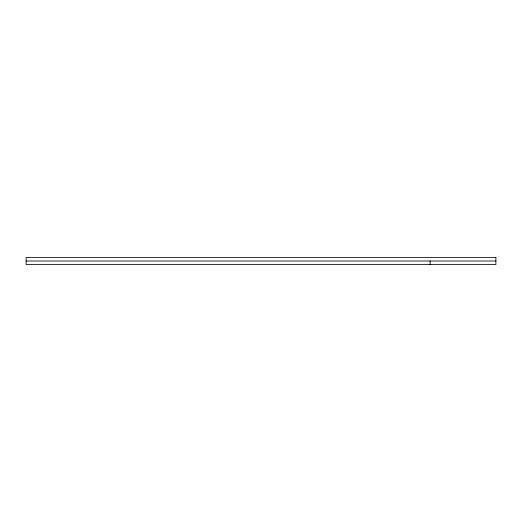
<?xml version="1.0" encoding="UTF-8"?>
<svg xmlns="http://www.w3.org/2000/svg" width="522" height="522" viewBox="0 0 522 522"><rect width="100%" height="100%" fill="white"/><g stroke="black" fill="none" stroke-linecap="round" stroke-linejoin="round"><path stroke-width="0.78" d="M26.1 261L495.9 261M430.128 261L430.128 264.523M495.9 257.476L26.1 257.476L26.1 264.523L495.9 264.523L495.9 257.476"/></g></svg>
